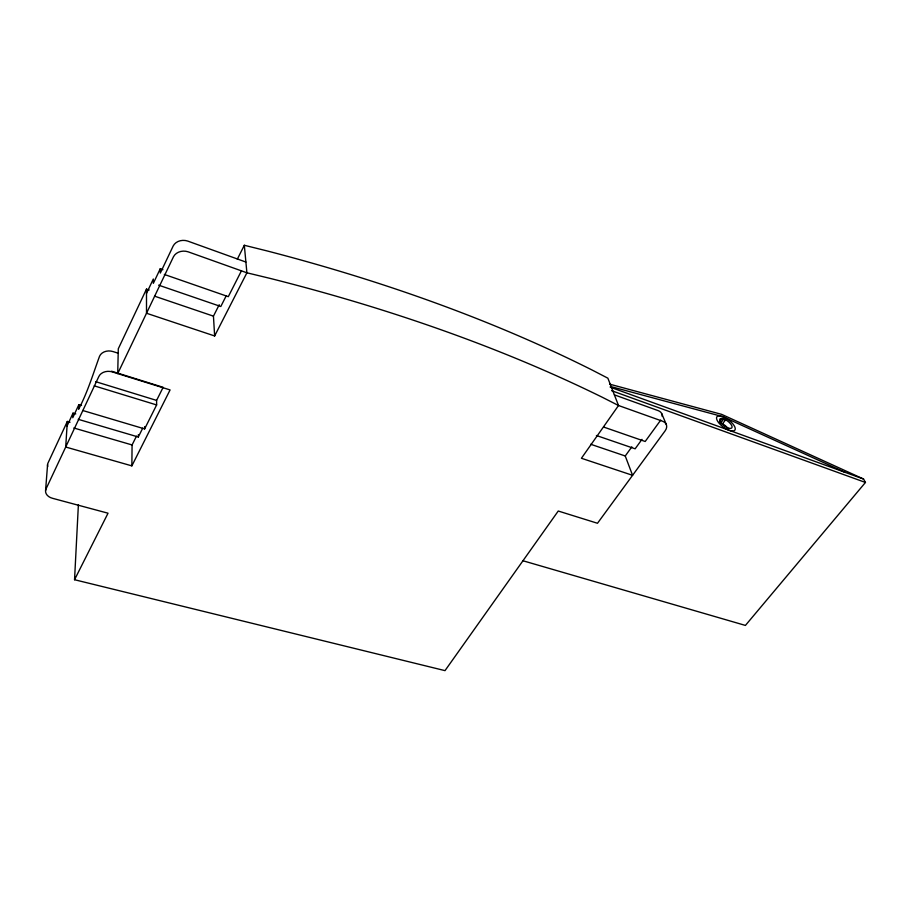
<?xml version="1.0" encoding="UTF-8"?>
<svg xmlns="http://www.w3.org/2000/svg" width="911" height="911" viewBox="0 0 911 911"><rect width="100%" height="100%" fill="white"/><g stroke="black" fill="none" stroke-linecap="round" stroke-linejoin="round"><path stroke-width="1.37" d="M82.65 410.474L144.633 428.91L144.633 426.621M78.232 419.322L138.301 437.007L138.313 434.729M70.033 422.226L67.334 421.44L65.706 447.028L131.856 465.874L132.084 444.955L136.456 436.198M149.165 290.017L146.489 289.106L118.293 348.788L117.713 373.59L173.477 256.743A11.536 9.634 3.8 0 1 188.076 251.8L246.904 272.799L270.362 278.459A1388.592 685.402 -1.4 0 1 602.353 397.298L618.523 405.509L662.639 421.258A9.247 6.867 -22.4 0 1 665.178 430.766L597.491 523.267L558.249 511.025L445.001 670.633L74.543 579.726L78.392 504.683M81.546 405.475L78.858 404.678L78.608 409.267C87.684 392.117 93.036 374.034 99.55 356.247A10.34 8.119 4.2 0 1 113.203 351.635L118.191 353.217M75.761 413.936L73.039 413.127L72.766 417.716L78.858 404.678M45.573 490.562L47.577 464.587M67.334 421.44L48.158 462.674A9.896 7.288 3.2 0 0 47.714 466.557M67.05 426.006L73.039 413.127M146.5 293.422L153.31 279.017L153.344 283.332L160.268 268.734L162.921 269.656M138.301 437.007L142.731 428.136M144.633 428.91L156.635 404.94L156.59 400.407L163.137 387.312L111.575 371.21M74.543 579.726L108.033 513.2L52.656 498.34A10.101 7.345 2.6 0 1 46.165 488.626L98.741 376.698A10.522 8.176 3.6 0 1 112.634 372.007L170.084 389.931L131.856 465.874M237.315 259.179L244.319 245.275L267.208 250.958A1357.846 685.846 -1.1 0 1 592.002 369.98L607.876 378.19L618.523 405.509L581.423 458.267L632.576 475.314L625.242 455.99L590.692 444.261M146.489 289.106L146.512 313.247L214.643 335.965L213.447 316.151L219.232 304.73M226.19 295.881L220.804 306.506L158.628 285.154M241.495 270.704L228.308 296.667L164.322 274.439M214.643 335.965L246.904 272.799L244.319 245.275M625.242 455.99L631.835 446.857M641.982 439.353L635.138 448.804L596.398 435.504M660.714 420.119L645.193 441.482L603.583 427.031M719.075 422.567L722.15 418.479L726.967 420.563A7.425 2.961 36.5 0 1 731.749 427.976A7.425 2.961 36.5 0 1 722.776 424.697A7.425 2.961 36.5 0 1 721.136 418.422L722.15 418.479M723.789 418.923L720.703 423L723.892 424.64A7.413 2.972 36.5 0 1 727.889 428.375M722.525 423.831L725.6 419.743M609.607 384.146L721.637 414.357L863.537 479.027L865.45 482.454L745.414 625.424L523.096 560.8M610.427 386.458L722.708 416.634L727.502 419.128A11.194 4.464 36.5 0 1 734.71 430.311A11.194 4.464 36.5 0 1 721.182 425.346A11.194 4.464 36.5 0 1 718.733 415.906L722.696 416.612L844.987 472.297M73.814 427.988L132.084 444.955M94.22 385.843L156.635 404.94M95.757 381.698L156.59 400.407M154.528 296.143L213.447 316.151M611.566 390.66L865.45 482.454M245.89 262.049L187.643 241.051A11.422 9.577 4.2 0 0 173.192 245.959L160.325 273.049L160.268 268.734M614.378 394.85L658.175 410.633A9.167 6.855 -22.5 0 1 662.206 416.373M610.199 387.152L863.537 479.027M661.739 413.674L666.226 424.298"/></g></svg>
